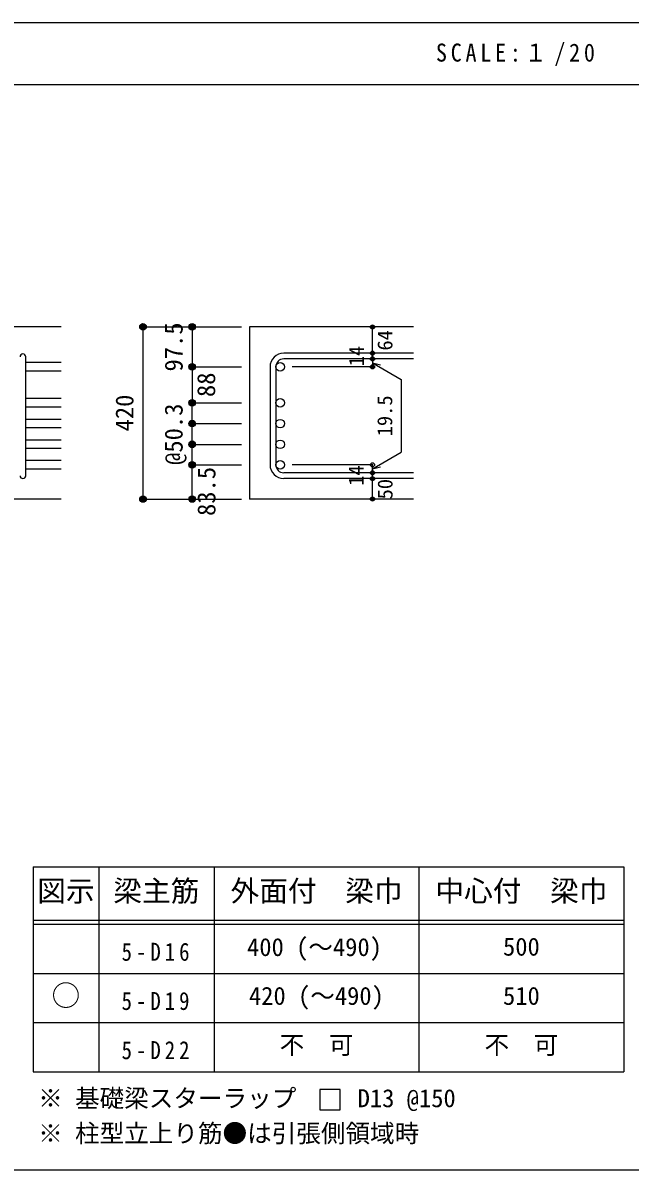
# Model space of a CAD drawing. Units: millimetres at full size, sheet at 1:20; details may follow other scales. Extents: x -3982 to 3969, y -2797 to 2801.
# Drawn here: x 940 to 2422, y -2797 to 2 of the extents above; entities that cross this region are included whole.
import ezdxf
from ezdxf.enums import TextEntityAlignment as Align

# ---------------------------------------------------------------- set-up
doc = ezdxf.new("R2010")
doc.units = ezdxf.units.MM
doc.header["$LTSCALE"] = 20
doc.header["$PDMODE"] = 32
doc.header["$PDSIZE"] = 10
for name, color, linetype in [('6-1_躯体線', 2, 'Continuous'), ('6-5_梁主筋', 7, 'Continuous'), ('6-6_S.T.P.', 7, 'Continuous'), ('6-7_文字', 7, 'Continuous'), ('6-D_寸法', 4, 'Continuous'), ('6-E_枠', 7, 'Continuous'), ('F-0_枠', 6, 'Continuous')]:
    doc.layers.add(name, color=color, linetype=linetype)
doc.styles.add('ＭＳ ゴシック', font='')
doc.styles.get('ＭＳ ゴシック').set_extended_font_data('MS Gothic')

msp = doc.modelspace()

# ---------------------------------------------------------------- linework, layer by layer
at = {"layer": '6-1_躯体線'}
for p, q in [((1033.29, -739.67), (103.29, -739.67)), ((1893.29, -739.67), (1493.29, -739.67)), ((1493.29, -739.67), (1493.29, -1159.67)), ((1033.29, -1159.67), (633.29, -1159.67)), ((1893.29, -1159.67), (1493.29, -1159.67))]:
    msp.add_line(p, q, dxfattribs=at)
at = {"layer": '6-5_梁主筋'}
for p, q in [((1033.29, -826.67), (947.29, -826.67)), ((1033.29, -847.67), (947.29, -847.67)), ((1033.29, -914.67), (947.29, -914.67)), ((1033.29, -935.67), (947.29, -935.67)), ((1033.29, -965.17), (947.29, -965.17)), ((1033.29, -986.17), (947.29, -986.17)), ((1033.29, -1015.67), (947.29, -1015.67)), ((1033.29, -1036.67), (947.29, -1036.67)), ((1033.29, -1065.67), (947.29, -1065.67)), ((1033.29, -1086.67), (947.29, -1086.67))]:
    msp.add_line(p, q, dxfattribs=at)
at = {"layer": '6-5_梁主筋', "color": 3}
for centre in [(1567.79, -837.17), (1567.79, -925.17), (1567.79, -975.67), (1567.79, -1026.17), (1567.79, -1076.17)]:
    msp.add_circle(centre, 10.5, dxfattribs=at)
at = {"layer": '6-6_S.T.P.'}
for p, q in [((1893.29, -803.67), (1576.79, -803.67)), ((947.29, -1102.67), (947.29, -813.06)), ((1543.29, -837.17), (1543.29, -1076.17)), ((1557.29, -837.17), (1557.29, -1076.17)), ((1893.29, -817.67), (1576.79, -817.67)), ((1893.29, -1095.67), (1576.79, -1095.67)), ((1893.29, -1109.67), (1576.79, -1109.67))]:
    msp.add_line(p, q, dxfattribs=at)
for centre, radius, start, end in [((940.29, -812.67), 7, 0, 180), ((1576.79, -837.17), 33.5, 90, 180), ((1576.79, -837.17), 19.5, 90, 180), ((1576.79, -1076.17), 33.5, 180, 270), ((1576.79, -1076.17), 19.5, 180, 270), ((940.29, -1102.67), 7, 180, 0)]:
    msp.add_arc(centre, radius, start, end, dxfattribs=at)
at = {"layer": '6-7_文字'}
msp.add_lwpolyline([(1664.8, -2649.9), (1714.8, -2649.9), (1714.8, -2599.9), (1664.8, -2599.9)], close=True, dxfattribs=at)
at = {"layer": '6-D_寸法'}
for p, q in [((1233.29, -739.67), (1353.29, -739.67)), ((1233.29, -739.67), (1353.29, -739.67)), ((1233.29, -739.67), (1233.29, -1159.67)), ((1353.29, -739.67), (1473.29, -739.67)), ((1353.29, -739.67), (1353.29, -837.17)), ((1353.29, -739.67), (1473.29, -739.67)), ((1793.29, -803.67), (1793.29, -739.67)), ((1793.29, -817.67), (1793.29, -803.67)), ((1353.29, -837.17), (1473.29, -837.17)), ((1353.29, -837.17), (1353.29, -925.17)), ((1793.29, -837.17), (1597.2, -837.17)), ((1793.29, -817.67), (1793.29, -837.17)), ((1793.29, -827.42), (1863.35, -867.87)), ((1793.29, -827.42), (1812.61, -832.6)), ((1863.35, -867.87), (1863.35, -1045.47)), ((1353.29, -925.17), (1473.29, -925.17)), ((1353.29, -925.17), (1473.29, -925.17)), ((1353.29, -1076.17), (1353.29, -925.17)), ((1353.29, -975.67), (1473.29, -975.67)), ((1353.29, -1026.17), (1473.29, -1026.17)), ((1793.29, -1085.92), (1863.35, -1045.47)), ((1353.29, -1076.17), (1473.29, -1076.17)), ((1793.29, -1076.17), (1597.2, -1076.17)), ((1793.29, -1095.67), (1793.29, -1076.17)), ((1793.29, -1085.92), (1812.61, -1080.75)), ((1793.29, -1109.67), (1793.29, -1095.67)), ((1793.29, -1159.67), (1793.29, -1109.67)), ((1353.29, -1159.67), (1473.29, -1159.67))]:
    msp.add_line(p, q, dxfattribs=at)
msp.add_lwpolyline([(1233.29, -1159.67), (1353.29, -1159.67), (1353.29, -1076.17)], dxfattribs=at)
for centre, radius in [((1233.29, -739.67), 8), ((1233.29, -739.67), 7.2), ((1233.29, -739.67), 6.4), ((1233.29, -739.67), 5.6), ((1233.29, -739.67), 4.8), ((1233.29, -739.67), 4), ((1233.29, -739.67), 3.2), ((1233.29, -739.67), 2.4), ((1233.29, -739.67), 1.6), ((1233.29, -739.67), 0.8), ((1353.29, -739.67), 8), ((1353.29, -739.67), 7.2), ((1353.29, -739.67), 6.4), ((1353.29, -739.67), 5.6), ((1353.29, -739.67), 4.8), ((1353.29, -739.67), 4), ((1353.29, -739.67), 3.2), ((1353.29, -739.67), 2.4), ((1353.29, -739.67), 1.6), ((1353.29, -739.67), 0.8), ((1793.29, -739.67), 4), ((1793.29, -739.67), 3.6), ((1793.29, -739.67), 3.2), ((1793.29, -739.67), 2.8), ((1793.29, -739.67), 2.4), ((1793.29, -739.67), 2), ((1793.29, -739.67), 1.6), ((1793.29, -739.67), 1.2), ((1793.29, -739.67), 0.8), ((1793.29, -739.67), 0.4), ((1793.29, -803.67), 4), ((1793.29, -803.67), 3.6), ((1793.29, -803.67), 3.2), ((1793.29, -803.67), 2.8), ((1793.29, -803.67), 2.4), ((1793.29, -803.67), 2), ((1793.29, -803.67), 1.6), ((1793.29, -803.67), 1.2), ((1793.29, -803.67), 0.8), ((1793.29, -803.67), 0.4), ((1353.29, -837.17), 8), ((1353.29, -837.17), 7.2), ((1353.29, -837.17), 6.4), ((1353.29, -837.17), 5.6), ((1353.29, -837.17), 4.8), ((1353.29, -837.17), 4), ((1353.29, -837.17), 3.2), ((1353.29, -837.17), 2.4), ((1353.29, -837.17), 1.6), ((1353.29, -837.17), 0.8), ((1793.29, -817.67), 4), ((1793.29, -837.17), 4), ((1793.29, -817.67), 3.6), ((1793.29, -837.17), 3.6), ((1793.29, -817.67), 3.2), ((1793.29, -837.17), 3.2), ((1793.29, -817.67), 2.8), ((1793.29, -837.17), 2.8), ((1793.29, -817.67), 2.4), ((1793.29, -837.17), 2.4), ((1793.29, -817.67), 2), ((1793.29, -837.17), 2), ((1793.29, -817.67), 1.6), ((1793.29, -837.17), 1.6), ((1793.29, -817.67), 1.2), ((1793.29, -837.17), 1.2), ((1793.29, -817.67), 0.8), ((1793.29, -837.17), 0.8), ((1793.29, -817.67), 0.4), ((1793.29, -837.17), 0.4), ((1353.29, -925.17), 8), ((1353.29, -925.17), 7.2), ((1353.29, -925.17), 6.4), ((1353.29, -925.17), 5.6), ((1353.29, -925.17), 4.8), ((1353.29, -925.17), 4), ((1353.29, -925.17), 3.2), ((1353.29, -925.17), 2.4), ((1353.29, -925.17), 1.6), ((1353.29, -925.17), 0.8), ((1353.29, -975.67), 8), ((1353.29, -975.67), 7.2), ((1353.29, -975.67), 6.4), ((1353.29, -975.67), 5.6), ((1353.29, -975.67), 4.8), ((1353.29, -975.67), 4), ((1353.29, -975.67), 3.2), ((1353.29, -975.67), 2.4), ((1353.29, -975.67), 1.6), ((1353.29, -975.67), 0.8), ((1353.29, -1026.17), 8), ((1353.29, -1026.17), 7.2), ((1353.29, -1026.17), 6.4), ((1353.29, -1026.17), 5.6), ((1353.29, -1026.17), 4.8), ((1353.29, -1026.17), 4), ((1353.29, -1026.17), 3.2), ((1353.29, -1026.17), 2.4), ((1353.29, -1026.17), 1.6), ((1353.29, -1026.17), 0.8), ((1353.29, -1076.17), 8), ((1353.29, -1076.17), 7.2), ((1353.29, -1076.17), 6.4), ((1353.29, -1076.17), 5.6), ((1353.29, -1076.17), 4.8), ((1353.29, -1076.17), 4), ((1353.29, -1076.17), 3.2), ((1353.29, -1076.17), 2.4), ((1353.29, -1076.17), 1.6), ((1353.29, -1076.17), 0.8), ((1793.29, -1095.67), 4), ((1793.29, -1109.67), 4), ((1793.29, -1095.67), 3.6), ((1793.29, -1109.67), 3.6), ((1793.29, -1095.67), 3.2), ((1793.29, -1109.67), 3.2), ((1793.29, -1095.67), 2.8), ((1793.29, -1109.67), 2.8), ((1793.29, -1095.67), 2.4), ((1793.29, -1109.67), 2.4), ((1793.29, -1095.67), 2), ((1793.29, -1109.67), 2), ((1793.29, -1095.67), 1.6), ((1793.29, -1109.67), 1.6), ((1793.29, -1095.67), 1.2), ((1793.29, -1109.67), 1.2), ((1793.29, -1095.67), 0.8), ((1793.29, -1109.67), 0.8), ((1793.29, -1095.67), 0.4), ((1793.29, -1109.67), 0.4), ((1233.29, -1159.67), 8), ((1233.29, -1159.67), 7.2), ((1233.29, -1159.67), 6.4), ((1233.29, -1159.67), 5.6), ((1233.29, -1159.67), 4.8), ((1233.29, -1159.67), 4), ((1233.29, -1159.67), 3.2), ((1233.29, -1159.67), 2.4), ((1233.29, -1159.67), 1.6), ((1233.29, -1159.67), 0.8), ((1353.29, -1159.67), 8), ((1353.29, -1159.67), 7.2), ((1353.29, -1159.67), 6.4), ((1353.29, -1159.67), 5.6), ((1353.29, -1159.67), 4.8), ((1353.29, -1159.67), 4), ((1353.29, -1159.67), 3.2), ((1353.29, -1159.67), 2.4), ((1353.29, -1159.67), 1.6), ((1353.29, -1159.67), 0.8), ((1793.29, -1159.67), 4), ((1793.29, -1159.67), 3.6), ((1793.29, -1159.67), 3.2), ((1793.29, -1159.67), 2.8), ((1793.29, -1159.67), 2.4), ((1793.29, -1159.67), 2), ((1793.29, -1159.67), 1.6), ((1793.29, -1159.67), 1.2), ((1793.29, -1159.67), 0.8), ((1793.29, -1159.67), 0.4)]:
    msp.add_circle(centre, radius, dxfattribs=at)
at = {"layer": '6-D_寸法', "color": 7}
for p in [(1233.29, -739.67), (1353.29, -739.67), (1353.29, -739.67), (1793.29, -739.67), (1793.29, -803.67), (1353.29, -837.17), (1353.29, -837.17), (1793.29, -817.67), (1793.29, -837.17), (1353.29, -925.17), (1353.29, -925.17), (1353.29, -975.67), (1353.29, -975.67), (1353.29, -1026.17), (1353.29, -1026.17), (1353.29, -1076.17), (1353.29, -1076.17), (1793.29, -1076.17), (1793.29, -1076.17), (1793.29, -1095.67), (1793.29, -1109.67), (1233.29, -1159.67), (1233.29, -1159.67), (1353.29, -1159.67), (1353.29, -1159.67), (1793.29, -1159.67)]:
    msp.add_point(p, dxfattribs=at)
at = {"layer": '6-E_枠', "color": 3}
for p, q in [((965.14, -2056.95), (965.14, -2556.95)), ((965.14, -2056.95), (2406.83, -2056.95)), ((2406.83, -2056.95), (2406.83, -2556.95)), ((965.14, -2556.95), (2406.83, -2556.95))]:
    msp.add_line(p, q, dxfattribs=at)
at = {"layer": '6-E_枠'}
for p, q in [((1125.14, -2056.95), (1125.14, -2556.95)), ((1406.83, -2056.95), (1406.83, -2556.95)), ((1906.83, -2056.95), (1906.83, -2556.95)), ((965.14, -2186.95), (2406.83, -2186.95)), ((965.14, -2196.95), (2406.83, -2196.95)), ((965.14, -2316.95), (2406.83, -2316.95)), ((965.14, -2436.95), (2406.83, -2436.95))]:
    msp.add_line(p, q, dxfattribs=at)
at = {"layer": 'F-0_枠', "color": 2}
for p, q in [((2482.4, 1.97), (-3981.92, 1.97)), ((-3981.92, -148.03), (2482.4, -148.03))]:
    msp.add_line(p, q, dxfattribs=at)
at = {"layer": 'F-0_枠'}
msp.add_line((3969.4, -2796.83), (-3981.92, -2796.83), dxfattribs=at)

# ---------------------------------------------------------------- texts
at = {"layer": '6-7_文字', "color": 2, "style": 'ＭＳ ゴシック'}
for s, p in [('図示', (975.14, -2156.95)), ('梁主筋', (1160.98, -2156.95)), ('外面付\u3000梁巾', (1446.83, -2156.95)), ('中心付\u3000梁巾', (1946.83, -2156.95)), ('○', (1010.14, -2411.95))]:
    msp.add_text(s, height=51.32, dxfattribs=at).set_placement(p, align=Align.BOTTOM_LEFT)
at = {"layer": '6-7_文字', "style": 'ＭＳ ゴシック'}
for s, p in [('400 (～490)', (1487.14, -2287.95)), ('500', (2111.83, -2286.95)), ('420 (～490)', (1491.83, -2406.95)), ('510', (2111.83, -2406.95)), ('不\u3000可', (1566.83, -2526.95)), ('不\u3000可', (2066.83, -2526.95)), ('※ 基礎梁スターラップ     D13 @150', (977.51, -2656.67)), ('※ 柱型立上り筋●は引張側領域時', (977.51, -2742.34))]:
    msp.add_text(s, height=43.99, dxfattribs=at).set_placement(p, align=Align.BOTTOM_LEFT)
at = {"layer": '6-7_文字', "color": 2, "insert": (1948.17, -103.03), "char_height": 43.99, "attachment_point": 7, "style": 'ＭＳ ゴシック'}
msp.add_mtext('\\T1.34;\\W0.9;SCALE:１/20', dxfattribs=at)
at = {"layer": '6-7_文字', "char_height": 43.99, "attachment_point": 7, "style": 'ＭＳ ゴシック'}
for s, insert in [('\\T1.38;\\W0.85;5-D16', (1180.98, -2286.95)), ('\\T1.38;\\W0.85;5-D19', (1180.98, -2406.95)), ('\\T1.38;\\W0.85;5-D22', (1180.98, -2526.95))]:
    msp.add_mtext(s, dxfattribs=dict(at, insert=insert))
at = {"layer": '6-D_寸法', "style": 'ＭＳ ゴシック'}
for s, height, p in [('97.5', 43.99, (1343.29, -848.42)), ('64', 36.66, (1853, -797.37)), ('14', 36.66, (1783.29, -835.67)), ('88', 43.99, (1422.57, -910.79)), ('420', 43.99, (1223.29, -994.67)), ('19.5', 36.66, (1852.59, -1006.53)), ('@50.3', 43.99, (1343.23, -1076.34)), ('83.5', 43.99, (1423.24, -1200.91)), ('14', 36.66, (1782.63, -1127.34)), ('50', 36.66, (1853.36, -1160.47))]:
    msp.add_text(s, height=height, rotation=90, dxfattribs=at).set_placement(p, align=Align.BOTTOM_LEFT)

doc.saveas('drawing.dxf')
